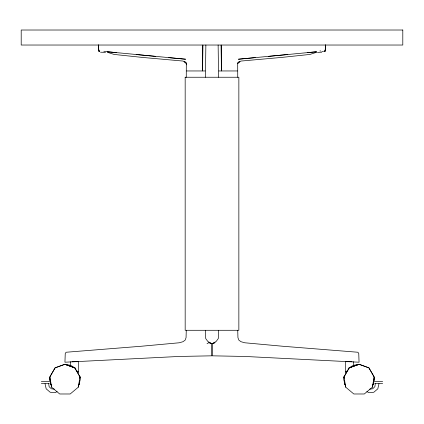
<?xml version="1.0" encoding="UTF-8"?>
<svg xmlns="http://www.w3.org/2000/svg" width="424" height="424" viewBox="0 0 424 424"><rect width="100%" height="100%" fill="white"/><g stroke="black" fill="none" stroke-linecap="round" stroke-linejoin="round"><path stroke-width="0.64" d="M107.367 52.279L114.114 54.436L142.363 57.42L183.057 61.061L185.542 62.323L186.465 63.393L184.186 61.528L185.542 62.323L186.306 63.547L186.263 77.242M205.423 77.242L205.868 45.029M237.737 77.242L237.694 63.547L238.458 62.323L239.814 61.528L237.535 63.393L238.463 62.328L240.943 61.061L281.637 57.42L309.886 54.436L316.633 52.279M324.296 51.58L324.291 50.514L324.874 50.032L325.462 50.414L325.537 45.029L325.441 50.467C325.712 51.193 323.984 51.792 324.577 51.548A1.15 1.139 2.8 0 0 325.441 50.467L325.468 45.029L325.441 50.467M345.523 372.399L345.549 361.709L352.047 361.709M99.704 51.627L99.709 50.514L99.126 50.032L98.538 50.414L98.463 45.029L98.575 50.636L98.962 51.309L99.704 51.58L99.423 51.548A1.15 1.139 -2.8 0 1 98.559 50.467L98.532 45.029L98.559 50.467M73.204 366.681L70.527 365.318L70.591 361.709M186.269 330.285L186.057 337.674L185.134 340.143L182.998 341.707L179.241 342.778L141.568 346.223L66.123 352.249L65.248 353.441L64.941 362.213L179.241 356.446L211.809 355.826L211.809 343.679L207.797 341.41L205.714 338.553L205.423 330.285M218.577 330.285L218.286 338.553L216.203 341.41L212.191 343.679L212.191 355.826L244.759 356.446L359.059 362.213L358.752 353.441L357.877 352.249L282.432 346.223L244.759 342.778L241.002 341.707L238.866 340.143L237.944 337.674L237.732 330.285M79.717 380.847L79.389 384.695L78.573 384.695M79.935 378.282L80.046 377L74.82 367.873L64.941 364.264L55.088 367.846L49.846 376.925L51.67 387.25L59.699 393.986L70.183 393.986L78.212 387.25L80.263 379.586L80.035 376.925L74.794 367.846L64.941 364.264L55.062 367.873L49.836 377L50.493 384.695L51.786 384.695M186.343 64.824L186.422 63.87L186.401 64.771L186.306 63.547L185.537 62.328L184.111 61.602M49.804 377.461L49.613 379.586L51.67 387.25M372.33 387.25L374.154 376.925L368.912 367.846L359.059 364.264L349.206 367.846L343.965 376.925L343.737 379.586L345.788 387.25L353.817 393.986L364.301 393.986L372.33 387.25L374.387 379.586L374.196 377.461M375.314 383.672L374.869 386.683L372.68 388.797L369.654 389.126M78.212 387.25L80.035 376.925M378.971 383.672L377.821 388.829L373.804 392.258L368.53 392.587L366.877 391.495M345.56 372.33L346.366 371.005M237.694 63.547L238.463 62.328L239.889 61.602M348.162 368.811L349.477 367.656L359.059 364.264L368.938 367.873L374.164 377L373.507 384.695L372.214 384.695M349.169 367.878L349.477 367.656M57.123 391.495L55.47 392.587L50.196 392.258L46.179 388.829L45.029 383.672M350.796 366.681L353.473 365.318L359.059 364.264L349.18 367.873L343.954 377L344.065 378.282M207.029 343.684L208.926 342.624L211.809 343.679M212.191 343.763L215.074 342.624L212.191 343.679M357.262 364.9L359.059 364.264M287.848 54.526L268.228 56.392M307.374 52.655L316.58 51.765L238.357 59.222L255.248 57.627M317.449 52.364L321.779 52.2M100.515 52.21L105.523 52.343M186.534 70.956L205.152 70.956M218.848 70.956L237.467 70.956M71.953 361.709L78.451 361.709L78.477 372.399M41.345 381.632L49.327 381.632M374.673 381.632L382.655 381.632M41.345 383.672L49.327 383.672M374.673 383.672L382.655 383.672M345.428 384.695L344.611 384.695L344.283 380.847M321.848 51.468L323.576 51.479M103.838 51.278L107.447 51.479M155.772 56.392L136.152 54.526M168.752 57.627L185.643 59.222L107.42 51.765L116.627 52.655M54.346 389.126L51.32 388.797L49.131 386.683L48.686 383.672M75.838 368.811L74.82 367.873L64.941 364.264L70.527 365.318M64.941 364.264L66.738 364.9M208.926 342.624L211.809 343.763M74.523 367.656L74.831 367.878M77.634 371.005L78.44 372.33M343.965 376.925L345.788 387.25M218.132 45.029L218.577 77.242M353.409 361.709L353.473 365.318M320.157 50.557L320.162 51.278M185.171 77.242L185.171 330.285L238.855 330.285L238.855 77.242L185.171 77.242M202.672 60.245L202.635 70.956L202.82 45.029L202.672 60.245M344.081 377.063L343.88 377.466L344.081 377.063M80.12 377.466L79.919 377.063L80.12 377.466M402.8 30.014L21.2 30.014L21.2 45.029L402.8 45.029L402.8 30.014M221.307 58.009L221.18 45.029L221.365 70.956L221.307 58.009"/></g></svg>
